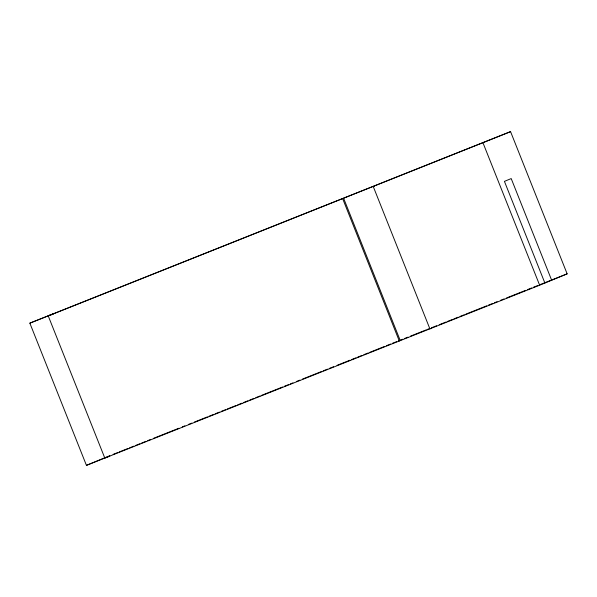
<?xml version="1.0" encoding="UTF-8"?>
<svg xmlns="http://www.w3.org/2000/svg" width="597" height="597" viewBox="0 0 597 597"><rect width="100%" height="100%" fill="white"/><g stroke="black" fill="none" stroke-linecap="round" stroke-linejoin="round"><path stroke-width="0.9" d="M29.85 323.149L510.562 131.638L567.15 273.851L539.643 285.209L86.438 465.361L29.85 323.149L53.237 313.85L48.238 315.917L104.833 458.123L109.833 456.056M48.238 315.917L510.562 131.638M374.267 186.249L373.297 186.645L429.892 328.857L430.855 328.454M86.438 465.361L109.676 455.765M113.131 454.392L117.452 452.668M119.184 451.981L127.825 448.548M129.556 447.854L133.877 446.138M135.609 445.452L139.929 443.735M141.661 443.049L145.981 441.325M147.713 440.638L150.302 439.608M153.765 438.235L178.831 428.265M182.286 426.885L184.883 425.855M188.339 424.482L191.801 423.109M194.391 422.072L207.36 416.915M209.084 416.228L213.413 414.512M215.136 413.825L219.465 412.102M221.188 411.415L225.509 409.699M227.241 409.012L235.89 405.572M237.613 404.885L241.942 403.169M243.666 402.482L247.986 400.759M249.718 400.072L254.038 398.356M255.77 397.669L260.091 395.945M261.822 395.259L282.568 387.005M284.299 386.319L288.62 384.602M290.351 383.916L292.94 382.886M296.403 381.505L299.858 380.132M302.455 379.102L321.47 371.535M323.201 370.849L327.522 369.133M329.253 368.446L333.574 366.722M337.029 365.349L349.999 360.192M351.73 359.506L356.051 357.79M357.775 357.103L362.103 355.379M363.827 354.693L368.155 352.976M369.879 352.29L384.58 346.439M386.304 345.753L390.632 344.036M392.356 343.35L396.677 341.633M398.408 340.939L402.729 339.223M404.46 338.536L407.915 337.163M410.512 336.126L426.071 329.94M427.079 329.551L429.668 328.522M431.4 327.835L436.586 325.768M439.183 324.738L446.101 321.992M447.825 321.298L452.153 319.582M453.877 318.895L458.205 317.171M459.929 316.485L464.257 314.768M465.988 314.082L486.734 305.828M488.465 305.142L492.786 303.418M494.517 302.731L497.114 301.701M500.57 300.328L504.032 298.948M506.622 297.918L525.644 290.351M527.375 289.664L531.696 287.948M533.427 287.261L537.755 285.538M539.479 284.851L567.15 273.851M551.665 280.247L511.204 178.578L504.428 181.376L544.889 283.045M483.055 143.004L539.643 285.209M343.678 198.413L400.274 340.618M342.715 198.808L399.303 341.021"/></g></svg>
